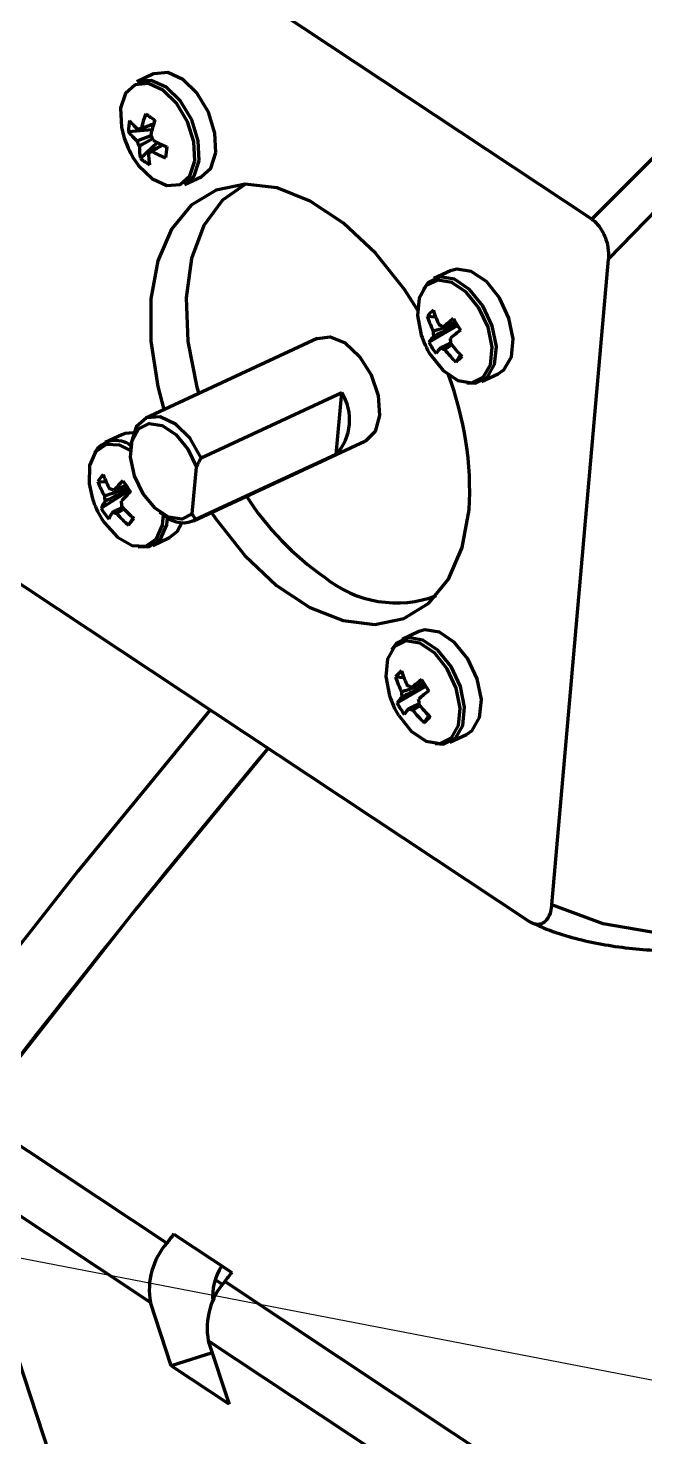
# Model space of a CAD drawing. Header units: millimetres. Extents: x -419 to 9215, y 1224 to 3301.
# Drawn here: x 258.2 to 282.4, y 1485.4 to 1540.6 of the extents above; entities that cross this region are included whole.
import ezdxf

# ---------------------------------------------------------------- set-up
doc = ezdxf.new("R2010")
doc.units = ezdxf.units.MM
doc.layers.add('0.3mm', color=240, linetype='Continuous', lineweight=30)
doc.layers.add('0.7mm', color=7, linetype='Continuous', lineweight=70)
doc.styles.get("Standard").update_dxf_attribs({"font": 'arial.ttf'})
doc.dimstyles.new('SLDDIMSTYLE0', dxfattribs={"dimtxt": 0.18, "dimasz": 3.302, "dimexe": 0, "dimexo": 0.0625, "dimgap": 0, "dimtad": 0, "dimtih": 1, "dimtoh": 1, "dimdec": 0, "dimrnd": 1e-09, "dimzin": 0, "dimdsep": 46, "dimtxsty": 'Standard', "dimsah": 1, "dimcen": 0.09, "dimadec": 0, "dimazin": 0, "dimtfac": 3.302, "dimtdec": 0, "dimtofl": 0, "dimtmove": 0, "dimatfit": 3, "dimfxl": 1, "dimfrac": 2, "dimtolj": 1, "dimtzin": 0, "dimarcsym": 0})

msp = doc.modelspace()

# ---------------------------------------------------------------- linework, layer by layer
at = {"layer": '0.7mm', "color": 7, "linetype": 'Continuous', "lineweight": 70}
for p, q in [((280.343, 1533.101), (259.169, 1547.126)), ((263.163, 1538.785), (262.507, 1538.481)), ((262.177, 1536.53), (263.105, 1536.616)), ((262.648, 1535.484), (263.3, 1536.106)), ((264.379, 1534.45), (265.035, 1534.754)), ((274.809, 1531.072), (274.153, 1530.767)), ((278.777, 1506.231), (281.005, 1531.525)), ((273.898, 1529.303), (274.223, 1529.277)), ((273.962, 1528.276), (275.083, 1528.927)), ((269.579, 1528.426), (262.856, 1525.305)), ((275.023, 1527.498), (275.201, 1527.784)), ((276.025, 1526.736), (276.681, 1527.041)), ((265.033, 1523.752), (270.541, 1526.309)), ((270.327, 1523.881), (270.541, 1526.309)), ((261.919, 1524.652), (261.263, 1524.348)), ((264.727, 1521.274), (271.451, 1524.395)), ((262.275, 1524.232), (262.265, 1524.063)), ((270.327, 1523.881), (264.819, 1521.324)), ((264.684, 1521.55), (264.844, 1523.376)), ((260.981, 1522.822), (261.309, 1522.802)), ((261.112, 1521.769), (262.225, 1522.475)), ((263.397, 1521.623), (263.533, 1521.522)), ((261.128, 1521.367), (261.232, 1521.208)), ((262.184, 1521.102), (262.364, 1521.396)), ((263.533, 1521.522), (263.63, 1521.454)), ((263.134, 1520.316), (263.79, 1520.621)), ((256.744, 1519.593), (277.919, 1505.569)), ((273.565, 1516.939), (272.909, 1516.634)), ((272.654, 1515.17), (272.978, 1515.144)), ((272.717, 1514.143), (273.838, 1514.794)), ((273.778, 1513.364), (273.956, 1513.651)), ((274.78, 1512.603), (275.436, 1512.907)), ((263.686, 1492.975), (256.123, 1497.986)), ((255.479, 1495.67), (261.774, 1476.54)), ((263.042, 1490.659), (255.479, 1495.67)), ((263.96, 1493.332), (266.229, 1491.829)), ((299.077, 1469.522), (265.954, 1491.471)), ((263.861, 1488.17), (263.042, 1490.659)), ((265.31, 1489.156), (266.129, 1486.666)), ((298.433, 1467.206), (265.31, 1489.156)), ((265.468, 1488.677), (263.861, 1488.17)), ((266.129, 1486.666), (263.861, 1488.17))]:
    msp.add_line(p, q, dxfattribs=at)
at = {"layer": '0.7mm', "color": 8, "linetype": 'Continuous', "lineweight": 70}
msp.add_line((265.586, 1491.551), (265.873, 1491.361), dxfattribs=at)
at = {"layer": '0.7mm', "color": 7, "linetype": 'Continuous', "lineweight": 70, "flags": 128}
for points in [[(305.454, 1544.759), (302.989, 1545.077), (300.35, 1544.968), (297.575, 1544.433), (294.703, 1543.479), (291.776, 1542.119), (288.834, 1540.375), (285.921, 1538.269), (283.077, 1535.833), (280.343, 1533.101)], [(281.005, 1531.525), (283.45, 1534.044), (285.996, 1536.321), (288.612, 1538.327), (291.264, 1540.037), (293.919, 1541.43), (296.545, 1542.489), (299.109, 1543.2), (301.579, 1543.555), (303.924, 1543.549), (306.116, 1543.183)], [(265.605, 1535.703), (265.573, 1536.473), (265.316, 1537.288), (264.874, 1538.024), (264.314, 1538.569), (263.722, 1538.84), (263.187, 1538.796), (263.163, 1538.785)], [(264.949, 1535.399), (264.917, 1536.168), (264.66, 1536.983), (264.218, 1537.719), (263.658, 1538.264), (263.066, 1538.535), (262.531, 1538.491), (262.507, 1538.481)], [(262.015, 1536.27), (262.153, 1535.912), (262.372, 1535.5)], [(265.035, 1534.754), (265.408, 1535.096), (265.605, 1535.703)], [(264.379, 1534.45), (264.752, 1534.792), (264.949, 1535.399)], [(273.507, 1529.542), (272.997, 1530.337), (271.862, 1531.77), (270.615, 1532.944), (269.311, 1533.808), (268.006, 1534.324), (266.758, 1534.47), (265.621, 1534.238), (264.644, 1533.64), (263.872, 1532.701), (263.336, 1531.463), (263.061, 1529.979), (263.059, 1528.314), (263.329, 1526.542), (263.565, 1525.634)], [(266.772, 1534.473), (265.87, 1533.847), (265.134, 1532.851), (264.649, 1531.553), (264.439, 1530.014), (264.513, 1528.307), (264.867, 1526.512), (264.935, 1526.27)], [(276.681, 1527.041), (276.904, 1527.195), (277.193, 1527.701), (277.261, 1528.414), (277.099, 1529.224), (276.73, 1530.009), (276.212, 1530.649), (275.622, 1531.046), (275.051, 1531.141), (274.809, 1531.072)], [(274.023, 1527.779), (274.523, 1527.162), (275.091, 1526.779), (275.642, 1526.688), (276.09, 1526.903), (276.369, 1527.391), (276.435, 1528.078), (276.278, 1528.86), (275.923, 1529.617), (275.423, 1530.233), (274.854, 1530.617), (274.304, 1530.707), (273.855, 1530.492), (273.577, 1530.004), (273.511, 1529.317), (273.661, 1528.557)], [(275.45, 1526.685), (275.783, 1526.667), (276.248, 1526.89), (276.537, 1527.397), (276.605, 1528.109), (276.443, 1528.92), (276.074, 1529.705), (275.556, 1530.344), (274.966, 1530.742), (274.395, 1530.836), (273.93, 1530.613), (273.743, 1530.361)], [(269.579, 1528.426), (270.085, 1528.49), (270.677, 1528.246), (271.243, 1527.723), (271.699, 1527), (271.974, 1526.187), (272.027, 1525.409), (271.85, 1524.783), (271.47, 1524.404), (271.451, 1524.395)], [(264.684, 1521.55), (264.268, 1521.34), (263.756, 1521.417), (263.224, 1521.768), (262.754, 1522.339), (262.418, 1523.044), (262.266, 1523.776), (262.323, 1524.421), (262.579, 1524.882), (262.996, 1525.089), (263.509, 1525.009), (264.041, 1524.656), (264.51, 1524.082), (264.844, 1523.376)], [(265.033, 1523.752), (264.594, 1524.508), (264.029, 1525.072), (263.427, 1525.357), (262.882, 1525.316), (262.48, 1524.957), (262.284, 1524.337), (262.275, 1524.232)], [(262.369, 1524.723), (262.047, 1524.699), (261.919, 1524.652)], [(262.263, 1524.031), (261.838, 1524.243), (261.303, 1524.266), (260.887, 1523.987), (260.653, 1523.447), (260.636, 1522.73), (260.77, 1522.137)], [(265.437, 1521.603), (265.603, 1521.355), (266.738, 1519.922), (267.985, 1518.748), (269.289, 1517.884), (270.594, 1517.369), (271.842, 1517.223), (272.979, 1517.455), (273.955, 1518.053), (274.728, 1518.992), (275.264, 1520.23), (275.539, 1521.714)], [(261.232, 1521.208), (261.754, 1520.635), (262.326, 1520.313), (262.861, 1520.29), (263.277, 1520.569), (263.512, 1521.108), (263.549, 1521.51)], [(262.559, 1520.265), (263.006, 1520.27), (263.438, 1520.56), (263.681, 1521.119), (263.716, 1521.4)], [(263.79, 1520.621), (264.094, 1520.864), (264.277, 1521.203)], [(274.206, 1512.552), (274.538, 1512.534), (275.004, 1512.757), (275.292, 1513.263), (275.361, 1513.976), (275.198, 1514.786), (274.83, 1515.571), (274.311, 1516.211), (273.722, 1516.608), (273.151, 1516.703), (272.686, 1516.48), (272.499, 1516.228)], [(275.436, 1512.907), (275.66, 1513.062), (275.948, 1513.568), (276.017, 1514.281), (275.854, 1515.091), (275.486, 1515.876), (274.967, 1516.516), (274.378, 1516.913), (273.807, 1517.007), (273.565, 1516.939)], [(272.778, 1513.645), (273.278, 1513.029), (273.847, 1512.646), (274.397, 1512.555), (274.846, 1512.77), (275.124, 1513.258), (275.19, 1513.945), (275.033, 1514.726), (274.678, 1515.483), (274.178, 1516.1), (273.61, 1516.483), (273.059, 1516.574), (272.611, 1516.359), (272.332, 1515.871), (272.266, 1515.184), (272.416, 1514.423)], [(265.384, 1513.871), (260.194, 1507.556), (253.855, 1499.489)], [(267.653, 1512.368), (262.463, 1506.052), (256.123, 1497.986)]]:
    msp.add_lwpolyline(points, dxfattribs=at)
at = {"layer": '0.7mm', "color": 8, "linetype": 'Continuous', "lineweight": 70, "flags": 128}
for points in [[(264.779, 1535.383), (264.748, 1536.125), (264.5, 1536.911), (264.074, 1537.62), (263.534, 1538.146), (262.963, 1538.407), (262.447, 1538.365), (262.065, 1538.025), (261.875, 1537.44), (261.906, 1536.698), (262.015, 1536.27)], [(262.372, 1535.5), (262.579, 1535.202), (263.119, 1534.677), (263.691, 1534.415), (264.207, 1534.458), (264.589, 1534.798), (264.779, 1535.383)], [(293.502, 1507.425), (293.064, 1507.218), (290.419, 1506.154), (287.838, 1505.442), (285.353, 1505.091), (282.995, 1505.107), (280.794, 1505.489), (278.777, 1506.231)]]:
    msp.add_lwpolyline(points, dxfattribs=at)
at = {"layer": '0.7mm', "color": 7, "linetype": 'Continuous', "lineweight": 70}
for centre, radius, start, end in [((267.188, 1535.662), 4.606, 160.113, 167.5723), ((267.624, 1543.578), 7.94, 233.0949, 236.291), ((264.667, 1536.451), 2.492, 168.1694, 178.1777), ((264.155, 1538.045), 2.492, 217.4325, 228.8178), ((264.207, 1538.476), 2.492, 217.4325, 228.8178), ((262.695, 1536.47), 0.183, 91.5065, 134.5913), ((267.55, 1535.406), 4.606, 160.113, 167.5723), ((265.395, 1537.372), 3.556, 198.0444, 211.7616), ((263.317, 1536.407), 0.837, 196.4947, 211.9983), ((264.993, 1535.923), 2.386, 179.0403, 190.6102), ((262.342, 1535.954), 0.837, 16.4947, 31.9983), ((265.414, 1540.174), 4.584, 240.3184, 247.8981), ((264.307, 1537.443), 2.567, 229.7457, 239.6402), ((265.355, 1535.667), 2.386, 179.0403, 190.6102), ((262.964, 1535.89), 0.183, 271.5065, 314.5913), ((265.362, 1539.743), 4.584, 240.3184, 247.8981), ((271.747, 1534.743), 8.144, 171.644, 174.7031), ((275.406, 1527.982), 2.004, 129.3436, 138.7567), ((277.922, 1530.695), 3.962, 197.0649, 206.3201), ((277.685, 1530.466), 3.962, 197.0649, 206.3201), ((274.318, 1528.599), 0.344, 52.9547, 81.1259), ((280.987, 1521.529), 9.783, 128.3499, 131.3444), ((281.572, 1533.034), 7.679, 209.946, 213.8731), ((277.041, 1529.658), 3.556, 198.0444, 211.7616), ((275.533, 1527.208), 1.9, 136.8375, 145.7872), ((277.047, 1529.887), 3.48, 207.5736, 216.2455), ((274.737, 1528.645), 0.605, 173.9062, 193.1652), ((281.266, 1521.082), 9.783, 128.3499, 131.3444), ((274.214, 1528.288), 0.605, 353.9062, 13.1652), ((275.811, 1526.761), 1.9, 136.8375, 145.7872), ((274.632, 1528.335), 0.344, 232.9547, 261.1259), ((278.146, 1530.727), 4.493, 217.447, 225.9564), ((278.383, 1530.956), 4.493, 217.447, 225.9564), ((270.38, 1532.534), 6.85, 312.6743, 315.426), ((262.808, 1522.453), 12.752, 356.678, 20.8528), ((268.837, 1525.236), 2.014, 317.7344, 32.2009), ((261.683, 1523.474), 0.953, 51.6723, 150.6147), ((262.596, 1521.756), 1.935, 136.4875, 146.574), ((264.533, 1524.103), 3.776, 199.8467, 209.3344), ((264.744, 1524.37), 3.776, 199.8467, 209.3344), ((267.023, 1517.581), 7.3, 133.8409, 137.9255), ((268.367, 1527.005), 7.633, 213.0179, 216.9152), ((261.902, 1522.231), 0.661, 177.9996, 196.1545), ((261.443, 1522.22), 0.3, 57.2083, 88.0909), ((267.321, 1517.156), 7.3, 133.8409, 137.9255), ((276.436, 1528.477), 11.474, 212.9335, 235.0807), ((264.151, 1523.238), 3.556, 198.0444, 211.7616), ((262.631, 1521.103), 1.659, 145.3123, 156.2994), ((264.033, 1523.496), 3.393, 210.5796, 219.3535), ((262.928, 1520.677), 1.659, 145.3123, 156.2994), ((261.727, 1521.873), 0.3, 237.2083, 268.0909), ((261.267, 1521.863), 0.661, 357.9996, 16.1545), ((265.374, 1524.785), 4.533, 220.5228, 228.9211), ((265.162, 1524.519), 4.533, 220.5228, 228.9211), ((250.407, 1530.677), 15.178, 320.8887, 322.1728), ((264.323, 1522.291), 1.087, 230.3948, 297.1372), ((272.69, 1522.529), 4.465, 230.8063, 290.5532), ((274.161, 1513.849), 2.004, 129.3436, 138.7567), ((276.441, 1516.333), 3.962, 197.0649, 206.3201), ((276.677, 1516.561), 3.962, 197.0649, 206.3201), ((279.743, 1507.395), 9.783, 128.3499, 131.3444), ((280.327, 1518.9), 7.679, 209.946, 213.8731), ((273.492, 1514.512), 0.605, 173.9062, 193.1652), ((273.074, 1514.465), 0.344, 52.9547, 81.1259), ((280.021, 1506.948), 9.783, 128.3499, 131.3444), ((275.797, 1515.525), 3.556, 198.0444, 211.7616), ((274.288, 1513.074), 1.9, 136.8375, 145.7872), ((275.802, 1515.753), 3.48, 207.5736, 216.2455), ((274.566, 1512.628), 1.9, 136.8375, 145.7872), ((273.388, 1514.201), 0.344, 232.9547, 261.1259), ((272.969, 1514.155), 0.605, 353.9062, 13.1652), ((277.138, 1516.822), 4.493, 217.447, 225.9564), ((276.902, 1516.594), 4.493, 217.447, 225.9564), ((269.135, 1518.4), 6.85, 312.6743, 315.426), ((593.105, 1239.655), 424.607, 140.03863, 142.52614), ((265.761, 1491.15), 2.764, 138.6828, 190.2345), ((604.071, 1231.993), 428.922, 142.46157, 142.52173), ((267.622, 1490.902), 2.143, 146.8293, 185.748), ((606.34, 1230.489), 428.922, 142.46157, 142.52173), ((268.03, 1489.647), 2.764, 138.6828, 190.2345)]:
    msp.add_arc(centre, radius, start, end, dxfattribs=at)
for points, knots in [([(268.617, 1558.18), (268.249, 1557.982), (267.204, 1557.418), (265.52, 1556.269), (263.61, 1554.676), (261.812, 1552.862), (260.15, 1550.865), (258.652, 1548.718), (257.341, 1546.459), (256.241, 1544.123), (255.371, 1541.746), (254.751, 1539.361), (254.401, 1537.003), (254.342, 1534.71), (254.589, 1532.523), (255.15, 1530.582), (255.851, 1529.033), (256.464, 1528.259), (256.711, 1527.947)], [0, 0, 0, 0, 0.03608, 0.102644, 0.169002, 0.235132, 0.301057, 0.366878, 0.432721, 0.498695, 0.564933, 0.631576, 0.69874, 0.76644, 0.834372, 0.901639, 0.960271, 1, 1, 1, 1]), ([(263.177, 1536.832), (263.021, 1536.773), (262.817, 1536.696), (262.614, 1536.619), (262.566, 1536.601)], [0, 0, 0, 0, 0.76664, 1, 1, 1, 1]), ([(262.69, 1536.653), (262.733, 1536.67), (262.896, 1536.731), (263.059, 1536.792), (263.178, 1536.836)], [0, 0, 0, 0, 0.267316, 1, 1, 1, 1]), ([(262.514, 1536.169), (262.562, 1536.187), (262.746, 1536.257), (262.931, 1536.327), (263.069, 1536.379)], [0, 0, 0, 0, 0.257266, 1, 1, 1, 1]), ([(263.12, 1536.247), (262.993, 1536.176), (262.823, 1536.082), (262.652, 1535.988), (262.607, 1535.963)], [0, 0, 0, 0, 0.739504, 1, 1, 1, 1]), ([(262.969, 1535.707), (263.013, 1535.732), (263.196, 1535.832), (263.379, 1535.934), (263.517, 1536.01)], [0, 0, 0, 0, 0.243515, 1, 1, 1, 1]), ([(263.527, 1536.006), (263.423, 1535.946), (263.278, 1535.864), (263.133, 1535.783), (263.092, 1535.76)], [0, 0, 0, 0, 0.720336, 1, 1, 1, 1]), ([(280.343, 1533.101), (280.393, 1533.064), (280.495, 1532.987), (280.637, 1532.82), (280.767, 1532.62), (280.894, 1532.345), (281.005, 1531.958), (281.005, 1531.682), (281.005, 1531.525)], [0, 0, 0, 0, 0.1171952, 0.2384692, 0.3653015, 0.4989396, 0.7162716, 1, 1, 1, 1]), ([(274.135, 1528.709), (274.181, 1528.726), (274.463, 1528.824), (274.761, 1528.927), (275.014, 1529.013), (275.031, 1529.018)], [0, 0, 0, 0, 0.156358, 0.944487, 1, 1, 1, 1]), ([(275.068, 1528.958), (275.041, 1528.945), (274.78, 1528.816), (274.473, 1528.666), (274.193, 1528.53), (274.147, 1528.507)], [0, 0, 0, 0, 0.088898, 0.849169, 1, 1, 1, 1]), ([(274.525, 1528.873), (274.567, 1528.891), (274.724, 1528.96), (274.88, 1529.028), (274.994, 1529.078)], [0, 0, 0, 0, 0.267007, 1, 1, 1, 1]), ([(274.425, 1528.061), (274.472, 1528.083), (274.601, 1528.146), (274.731, 1528.21), (274.815, 1528.251)], [0, 0, 0, 0, 0.356767, 1, 1, 1, 1]), ([(274.867, 1528.167), (274.812, 1528.134), (274.717, 1528.077), (274.621, 1528.02), (274.579, 1527.995)], [0, 0, 0, 0, 0.568051, 1, 1, 1, 1]), ([(264.844, 1523.376), (264.878, 1523.445), (264.938, 1523.571), (265.004, 1523.696), (265.033, 1523.752)], [0, 0, 0, 0, 0.549345, 1, 1, 1, 1]), ([(261.241, 1522.254), (261.288, 1522.27), (261.571, 1522.37), (261.876, 1522.476), (262.136, 1522.565), (262.159, 1522.572)], [0, 0, 0, 0, 0.153401, 0.926621, 1, 1, 1, 1]), ([(262.2, 1522.513), (262.167, 1522.497), (261.901, 1522.363), (261.591, 1522.208), (261.313, 1522.07), (261.267, 1522.047)], [0, 0, 0, 0, 0.105086, 0.851848, 1, 1, 1, 1]), ([(261.605, 1522.472), (261.647, 1522.49), (261.808, 1522.559), (261.967, 1522.627), (262.085, 1522.677)], [0, 0, 0, 0, 0.262131, 1, 1, 1, 1]), ([(261.564, 1521.621), (261.61, 1521.644), (261.74, 1521.709), (261.869, 1521.774), (261.953, 1521.815)], [0, 0, 0, 0, 0.355696, 1, 1, 1, 1]), ([(262.016, 1521.752), (261.957, 1521.717), (261.858, 1521.657), (261.758, 1521.598), (261.717, 1521.574)], [0, 0, 0, 0, 0.586928, 1, 1, 1, 1]), ([(264.819, 1521.324), (264.792, 1521.365), (264.744, 1521.437), (264.702, 1521.516), (264.684, 1521.55)], [0, 0, 0, 0, 0.570507, 1, 1, 1, 1]), ([(272.89, 1514.576), (272.937, 1514.592), (273.218, 1514.69), (273.517, 1514.794), (273.77, 1514.879), (273.787, 1514.885)], [0, 0, 0, 0, 0.156358, 0.944487, 1, 1, 1, 1]), ([(273.824, 1514.825), (273.797, 1514.811), (273.535, 1514.683), (273.228, 1514.533), (272.949, 1514.396), (272.903, 1514.374)], [0, 0, 0, 0, 0.088898, 0.849169, 1, 1, 1, 1]), ([(273.281, 1514.74), (273.322, 1514.758), (273.479, 1514.826), (273.635, 1514.894), (273.749, 1514.944)], [0, 0, 0, 0, 0.267007, 1, 1, 1, 1]), ([(273.181, 1513.927), (273.227, 1513.95), (273.357, 1514.013), (273.486, 1514.077), (273.57, 1514.118)], [0, 0, 0, 0, 0.356767, 1, 1, 1, 1]), ([(273.622, 1514.034), (273.568, 1514.001), (273.472, 1513.943), (273.376, 1513.887), (273.335, 1513.862)], [0, 0, 0, 0, 0.568051, 1, 1, 1, 1]), ([(278.138, 1505.475), (278.244, 1505.427), (278.978, 1505.099), (280.457, 1504.701), (282.614, 1504.411), (284.904, 1504.451), (287.296, 1504.801), (289.769, 1505.476), (292.077, 1506.341), (293.556, 1507.109), (294.188, 1507.437)], [0, 0, 0, 0, 0.02397, 0.166227, 0.309074, 0.453061, 0.598207, 0.744254, 0.890857, 1, 1, 1, 1]), ([(278.777, 1506.231), (278.751, 1506.082), (278.706, 1505.82), (278.548, 1505.591), (278.388, 1505.486), (278.236, 1505.456), (278.077, 1505.479), (277.971, 1505.539), (277.919, 1505.569)], [0, 0, 0, 0, 0.284743, 0.501538, 0.638375, 0.765725, 0.885481, 1, 1, 1, 1])]:
    msp.add_open_spline(points, degree=3, knots=knots, dxfattribs=at)

# ---------------------------------------------------------------- leaders
at = {"layer": '0.3mm'}
msp.add_leader([(333.445, 1477.807), (196.795, 1504.197)], dimstyle='SLDDIMSTYLE0', dxfattribs=at)

doc.saveas('drawing.dxf')
